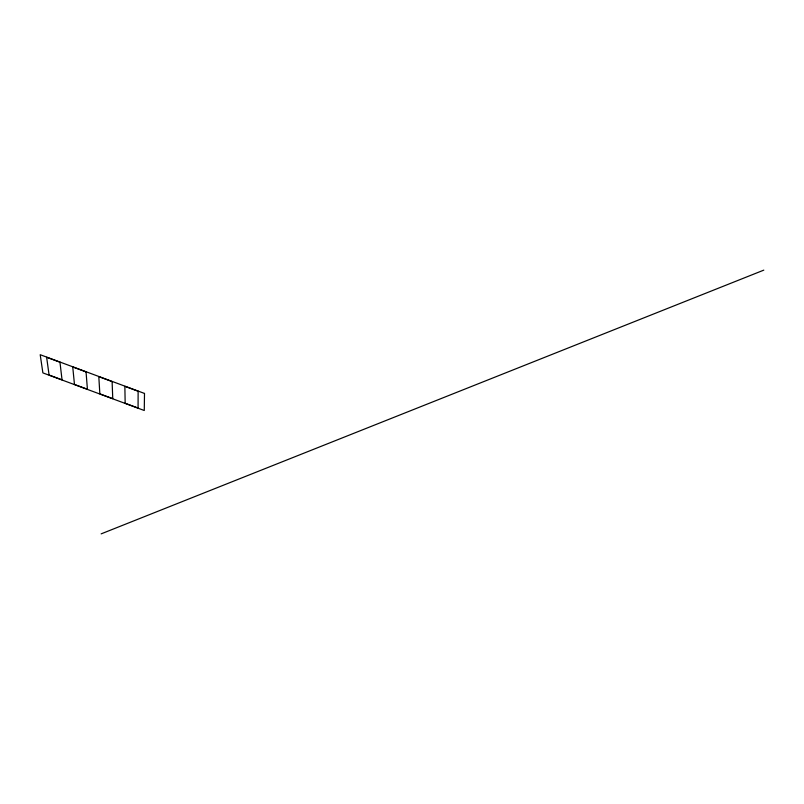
<?xml version="1.0" encoding="UTF-8"?>
<svg xmlns="http://www.w3.org/2000/svg" width="804" height="804" viewBox="0 0 804 804"><rect width="100%" height="100%" fill="white"/><g stroke="black" fill="none" stroke-linecap="round" stroke-linejoin="round"><path stroke-width="1.21" d="M101.153 533.866L763.8 270.134M138.127 391.246L138.077 408.04L125.163 403.246L124.861 386.322L138.127 391.246M144.499 393.437L144.268 410.502L42.883 372.895L40.2 354.705L144.499 393.437M59.958 362.212L46.632 357.267L49.084 375.026L62.039 379.83L59.958 362.212M86.048 371.91L72.742 366.966L74.47 384.443L87.415 389.247L86.048 371.91M112.108 381.588L98.812 376.644L99.837 393.849L112.761 398.643L112.108 381.588"/></g></svg>
